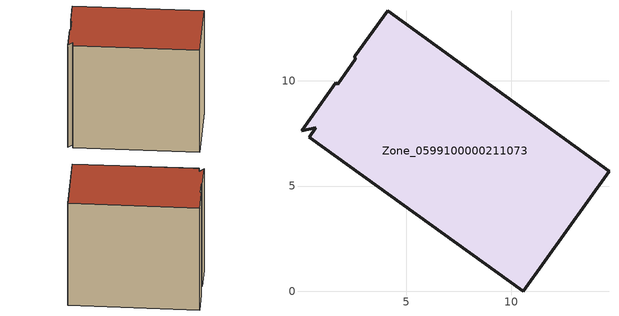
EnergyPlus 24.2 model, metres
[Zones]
Zone_0599100000211073
 floor ground (C_G): 1.74,9.84 2.58,11.02 2.56,11.17 4.11,13.33 14.64,5.71 10.55,0 0.4,7.32 0.68,7.78 0.02,7.63 1.65,9.91 z0
 wall outside (C_F): 14.64,5.71 4.11,13.33 2.56,11.17 2.58,11.02 1.74,9.84 1.65,9.91 0.02,7.63 0.68,7.78 0.4,7.32 10.55,0 14.64,5.71 z0:12.02
 roof outside (C_R): 0.4,7.32 10.55,0 14.64,5.71 4.11,13.33 2.56,11.17 2.58,11.02 1.74,9.84 1.65,9.91 0.02,7.63 0.68,7.78 z12.02
[BUILDING]
Pand.0599100000211073: North Axis=0; Terrain=City; Loads Convergence Tolerance Value=0.04; Temperature Convergence Tolerance Value=0.4; Solar Distribution=FullExterior; Maximum Number of Warmup Days=25; Minimum Number of Warmup Days=1
[Site:Location]
Rotterdam.The.Hague.AP_ZH_NLD Design_Conditions: Latitude=51.96; Longitude=4.45; Time Zone=1; Elevation=-4.5
[SITE:GROUNDTEMPERATURE:BUILDINGSURFACE]
18, 18, 18, 18, 18, 18, 18, 18, 18, 18, 18, 18
[MATERIAL] Thermal Absorptance=0.9; Solar Absorptance=0.7; Visible Absorptance=0.7
Name | Roughness | Thickness | Conductivity | Density | Specific Heat
G.D.1965 | MediumSmooth | 0.15 | 1 | 540 | 1210
F.D.1965 | Rough | 0.3 | 0.857143 | 1920 | 840
R.D.1965 | MediumRough | 0.2 | 0.08 | 1500 | 1000
[CONSTRUCTION]
C_G: G.D.1965
C_F: F.D.1965
C_R: R.D.1965
[ZONE]
Zone_0599100000211073: Type=1; Multiplier=1; Ceiling Height=Autocalculate; Volume=Autocalculate; Floor Area=autocalculate; Part of Total Floor Area=Yes
[ZONEINFILTRATION:DESIGNFLOWRATE]
Infil_Zone_0599100000211073: Zone or ZoneList or Space or SpaceList=Zone_0599100000211073; Schedule=AlwaysOn; Design Flow Rate Calculation Method=Flow/Area; Flow Rate per Floor Area=0.0042; Constant Term Coefficient=1; Temperature Term Coefficient=0; Velocity Term Coefficient=0; Velocity Squared Term Coefficient=0
[HVACTEMPLATE:ZONE:IDEALLOADSAIRSYSTEM]
Zone_0599100000211073: Maximum Heating Supply Air Temperature=50; Minimum Cooling Supply Air Temperature=13; Maximum Heating Supply Air Humidity Ratio=0.0156; Minimum Cooling Supply Air Humidity Ratio=0.0077; Heating Limit=NoLimit; Cooling Limit=NoLimit; Dehumidification Control Type=ConstantSensibleHeatRatio; Cooling Sensible Heat Ratio=0.7; Dehumidification Setpoint=60; Humidification Control Type=None; Humidification Setpoint=30; Outdoor Air Method=None; Outdoor Air Flow Rate per Person=0.00944; Outdoor Air Flow Rate per Zone Floor Area=0; Outdoor Air Flow Rate per Zone=0; Demand Controlled Ventilation Type=None; Outdoor Air Economizer Type=NoEconomizer; Heat Recovery Type=None; Sensible Heat Recovery Effectiveness=0.7; Latent Heat Recovery Effectiveness=0.65
[ZONECONTROL:THERMOSTAT]
ThermostatControl_Zone_0599100000211073: Zone or ZoneList=Zone_0599100000211073; Control Type Schedule=DualSetpointControlType; Control 1=Thermostat_Zone_0599100000211073; Temperature Difference Between Cutout And Setpoint=0
[THERMOSTATSETPOINT:DUALSETPOINT]
Thermostat_Zone_0599100000211073: Heating Setpoint Temperature Schedule=HeatingSetpoint_Zone_0599100000211073; Cooling Setpoint Temperature Schedule=CoolingSetpoint_Zone_0599100000211073
[SCHEDULE:COMPACT]
HeatingSetpoint_Zone_0599100000211073: Through: 12/31, For: AllDays, Until: 24:00, 21
CoolingSetpoint_Zone_0599100000211073: Through: 12/31, For: AllDays, Until: 24:00, 24
DualSetpointControlType: Through: 12/31, For: AllDays, Until: 24:00, 4
AlwaysOn: Through: 12/31, For: AllDays, Until: 24:00, 1
